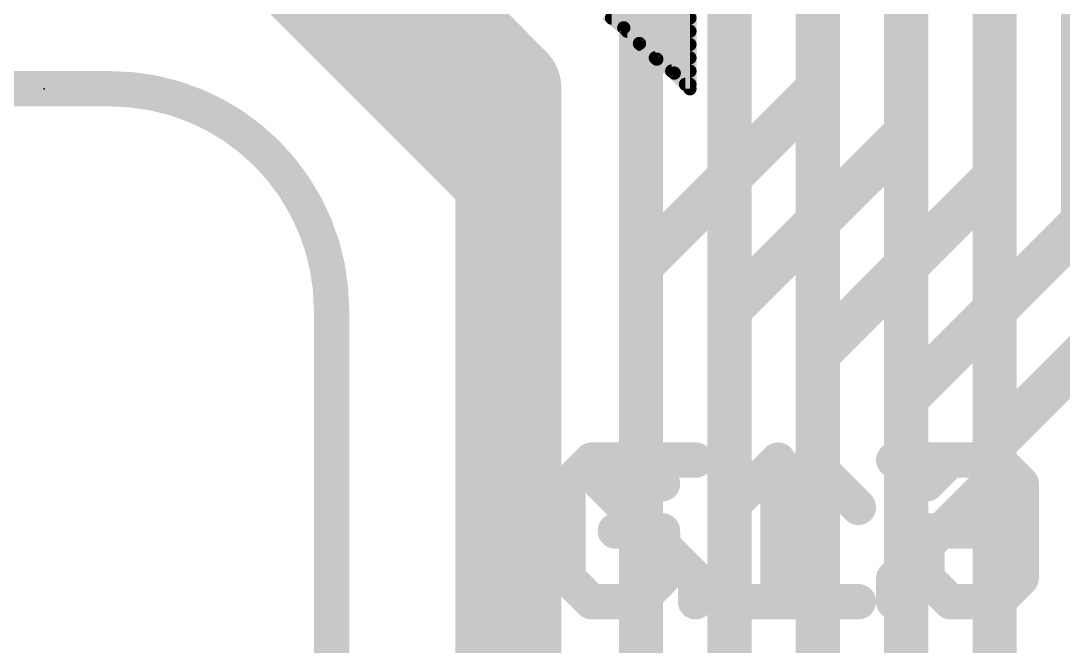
# Model space of a CAD drawing. Extents: x -1 to 106, y -18 to 72.
# Drawn here: x 29.71 to 35.7, y 41.5 to 45.09 of the extents above; entities that cross this region are included whole.
import ezdxf

# ---------------------------------------------------------------- set-up
doc = ezdxf.new("R2010")
doc.units = 0
for name, color, linetype in [('1', 12, 'CONTINUOUS'), ('16', 132, 'CONTINUOUS'), ('20', 53, 'CONTINUOUS'), ('21', 41, 'CONTINUOUS'), ('22', 40, 'CONTINUOUS'), ('23', 53, 'CONTINUOUS')]:
    doc.layers.add(name, color=color, linetype=linetype)

msp = doc.modelspace()

# ---------------------------------------------------------------- linework, layer by layer
at = {"layer": '1'}
for points, const_width in [([(35.306, 36.322), (35.306, 46.99)], 0.254), ([(34.798, 35.306), (34.798, 46.736)], 0.254), ([(34.29, 34.29), (34.29, 46.482)], 0.254), ([(33.782, 32.766), (33.782, 46.228)], 0.254), ([(32.512, 44.196), (31.242, 45.466)], 0.6096), ([(33.274, 30.226), (33.274, 45.466)], 0.254), ([(30.226, 44.704), (1.27, 44.704)], 0.2032), ([(32.512, 7.112), (32.512, 44.196)], 0.6096), ([(31.496, 1.27), (31.496, 43.434)], 0.2032)]:
    msp.add_lwpolyline(points, dxfattribs=dict(at, const_width=const_width))
for points, const_width in [([(31.496, 43.434, 0.4142), (30.226, 44.704)], 0.2032), ([(30.226, 44.7548, 1), (30.226, 44.6532)], 0.1016), ([(30.226, 44.6532, 1), (30.226, 44.7548)], 0.1016), ([(32.6644, 44.196, 1), (32.3596, 44.196)], 0.3048), ([(32.4042, 44.0882, 1), (32.6198, 44.3038)], 0.3048), ([(31.5468, 43.434, 1), (31.4452, 43.434)], 0.1016), ([(31.4452, 43.434, 1), (31.5468, 43.434)], 0.1016)]:
    msp.add_lwpolyline(points, format="xyb", dxfattribs=dict(at, const_width=const_width))
at = {"layer": '16'}
for points, const_width in [([(35.814, 43.942), (35.814, 46.482)], 0.254), ([(35.306, 44.196), (35.306, 46.228)], 0.254), ([(32.512, 44.704), (31.242, 45.974)], 0.6096), ([(34.798, 44.45), (34.798, 45.974)], 0.254), ([(34.29, 44.704), (34.29, 45.72)], 0.254), ([(32.512, 4.572), (32.512, 44.704)], 0.6096), ([(1.27, 44.704), (30.226, 44.704)], 0.2032), ([(33.274, 43.688), (34.29, 44.704)], 0.254), ([(33.782, 43.434), (34.798, 44.45)], 0.254), ([(34.29, 43.18), (35.306, 44.196)], 0.254), ([(34.798, 42.926), (35.814, 43.942)], 0.254), ([(33.274, 8.382), (33.274, 43.688)], 0.254), ([(35.306, 42.672), (36.322, 43.688)], 0.254), ([(33.782, 10.922), (33.782, 43.434)], 0.254), ([(31.496, 43.434), (31.496, 1.27)], 0.2032), ([(34.29, 18.542), (34.29, 43.18)], 0.254), ([(34.798, 22.606), (34.798, 42.926)], 0.254), ([(35.306, 25.146), (35.306, 42.672)], 0.254)]:
    msp.add_lwpolyline(points, dxfattribs=dict(at, const_width=const_width))
for points, const_width in [([(32.6644, 44.704, 1), (32.3596, 44.704)], 0.3048), ([(32.4042, 44.5962, 1), (32.6198, 44.8118)], 0.3048), ([(31.496, 43.434, 0.4142), (30.226, 44.704)], 0.2032), ([(30.226, 44.7548, 1), (30.226, 44.6532)], 0.1016), ([(30.226, 44.6532, 1), (30.226, 44.7548)], 0.1016), ([(34.3349, 44.6591, 1), (34.2451, 44.7489)], 0.127), ([(34.2265, 44.704, 1), (34.3535, 44.704)], 0.127), ([(34.8429, 44.4051, 1), (34.7531, 44.4949)], 0.127), ([(34.7345, 44.45, 1), (34.8615, 44.45)], 0.127), ([(35.3509, 44.1511, 1), (35.2611, 44.2409)], 0.127), ([(35.2425, 44.196, 1), (35.3695, 44.196)], 0.127), ([(35.7505, 43.942, 1), (35.8775, 43.942)], 0.127), ([(33.3375, 43.688, 1), (33.2105, 43.688)], 0.127), ([(33.2291, 43.7329, 1), (33.3189, 43.6431)], 0.127), ([(33.8455, 43.434, 1), (33.7185, 43.434)], 0.127), ([(33.7371, 43.4789, 1), (33.8269, 43.3891)], 0.127), ([(31.5468, 43.434, 1), (31.4452, 43.434)], 0.1016), ([(31.4452, 43.434, 1), (31.5468, 43.434)], 0.1016), ([(34.3535, 43.18, 1), (34.2265, 43.18)], 0.127), ([(34.2451, 43.2249, 1), (34.3349, 43.1351)], 0.127), ([(34.8615, 42.926, 1), (34.7345, 42.926)], 0.127), ([(34.7531, 42.9709, 1), (34.8429, 42.8811)], 0.127), ([(35.3695, 42.672, 1), (35.2425, 42.672)], 0.127), ([(35.2611, 42.7169, 1), (35.3509, 42.6271)], 0.127)]:
    msp.add_lwpolyline(points, format="xyb", dxfattribs=dict(at, const_width=const_width))
at = {"layer": '20', "const_width": 0.2032}
for points in [[(1.4368, 44.704), (30.226, 44.704)], [(31.496, 43.434), (31.496, 1.27)]]:
    msp.add_lwpolyline(points, dxfattribs=at)
at = {"layer": '20'}
for points, const_width in [([(31.496, 43.434, 0.4142), (30.226, 44.704)], 0.2032), ([(30.226, 44.7548, 1), (30.226, 44.6532)], 0.1016), ([(30.226, 44.6532, 1), (30.226, 44.7548)], 0.1016), ([(31.5468, 43.434, 1), (31.4452, 43.434)], 0.1016), ([(31.4452, 43.434, 1), (31.5468, 43.434)], 0.1016)]:
    msp.add_lwpolyline(points, format="xyb", dxfattribs=dict(at, const_width=const_width))
at = {"layer": '21'}
for points, const_width in [([(33.555, 46.744), (33.555, 44.704)], 0.0762), ([(33.175, 45.054), (33.075, 45.134)], 0.0762), ([(33.1045, 45.1104), (33.555, 45.1104)], 0.0762), ([(33.265, 44.964), (33.175, 45.054)], 0.0762), ([(33.1948, 45.0342), (33.555, 45.0342)], 0.0762), ([(33.365, 44.874), (33.265, 44.964)], 0.0762), ([(33.2717, 44.958), (33.555, 44.958)], 0.0762), ([(33.3563, 44.8818), (33.555, 44.8818)], 0.0762), ([(33.465, 44.794), (33.365, 44.874)], 0.0762), ([(33.4505, 44.8056), (33.555, 44.8056)], 0.0762), ([(33.555, 44.704), (33.465, 44.794)], 0.0762), ([(33.5296, 44.7294), (33.555, 44.7294)], 0.0762), ([(32.9906, 42.5711), (32.855, 42.4355)], 0.2032), ([(33.2618, 42.5711), (32.9906, 42.5711)], 0.2032), ([(33.3974, 42.4355), (33.2618, 42.5711)], 0.2032), ([(33.7906, 42.2999), (34.0617, 42.5711)], 0.2032), ([(34.0617, 42.5711), (34.0617, 41.7576)], 0.2032), ([(34.7261, 42.5711), (35.2684, 42.5711)], 0.2032), ([(35.2684, 42.5711), (35.2684, 42.4355)], 0.2032), ([(32.855, 42.4355), (32.855, 41.8932)], 0.2032), ([(35.2684, 42.4355), (34.7261, 41.8932)], 0.2032), ([(33.3974, 42.1643), (33.1262, 42.1643)], 0.2032), ([(33.3974, 41.8932), (33.3974, 42.1643)], 0.2032), ([(32.855, 41.8932), (32.9906, 41.7576)], 0.2032), ([(33.2618, 41.7576), (33.3974, 41.8932)], 0.2032), ([(34.7261, 41.8932), (34.7261, 41.7576)], 0.2032), ([(32.9906, 41.7576), (33.2618, 41.7576)], 0.2032), ([(33.7906, 41.7576), (34.3329, 41.7576)], 0.2032)]:
    msp.add_lwpolyline(points, dxfattribs=dict(at, const_width=const_width))
for points, const_width in [([(33.1045, 45.1295, 1), (33.1045, 45.0914)], 0.0381), ([(33.555, 45.0914, 1), (33.555, 45.1295)], 0.0381), ([(33.1885, 45.0675, 1), (33.1615, 45.0405)], 0.0381), ([(33.1631, 45.0391, 1), (33.1869, 45.0689)], 0.0381), ([(33.1948, 45.0533, 1), (33.1948, 45.0152)], 0.0381), ([(33.555, 45.0152, 1), (33.555, 45.0533)], 0.0381), ([(33.2777, 44.9782, 1), (33.2523, 44.9498)], 0.0381), ([(33.2515, 44.9505, 1), (33.2785, 44.9775)], 0.0381), ([(33.2717, 44.9771, 1), (33.2717, 44.939)], 0.0381), ([(33.555, 44.939, 1), (33.555, 44.9771)], 0.0381), ([(33.3563, 44.9009, 1), (33.3563, 44.8628)], 0.0381), ([(33.555, 44.8628, 1), (33.555, 44.9009)], 0.0381), ([(33.3769, 44.8889, 1), (33.3531, 44.8591)], 0.0381), ([(33.3523, 44.8598, 1), (33.3777, 44.8882)], 0.0381), ([(33.4505, 44.8247, 1), (33.4505, 44.7866)], 0.0381), ([(33.4785, 44.8075, 1), (33.4515, 44.7805)], 0.0381), ([(33.4531, 44.7791, 1), (33.4769, 44.8089)], 0.0381), ([(33.555, 44.7866, 1), (33.555, 44.8247)], 0.0381), ([(33.5296, 44.7485, 1), (33.5296, 44.7104)], 0.0381), ([(33.5415, 44.6905, 1), (33.5685, 44.7175)], 0.0381), ([(33.555, 44.7104, 1), (33.555, 44.7485)], 0.0381), ([(33.5359, 44.704, 1), (33.574, 44.704)], 0.0381), ([(32.9906, 42.6219, 1), (32.9906, 42.5203)], 0.1016), ([(33.0265, 42.5352, 1), (32.9547, 42.607)], 0.1016), ([(33.2977, 42.607, 1), (33.2259, 42.5352)], 0.1016), ([(33.2618, 42.5203, 1), (33.2618, 42.6219)], 0.1016), ([(34.1125, 42.5711, 1), (34.0109, 42.5711)], 0.1016), ([(34.0976, 42.5352, 1), (34.0258, 42.607)], 0.1016), ([(34.7261, 42.6219, 1), (34.7261, 42.5203)], 0.1016), ([(35.3192, 42.5711, 1), (35.2176, 42.5711)], 0.1016), ([(35.2684, 42.5203, 1), (35.2684, 42.6219)], 0.1016), ([(32.9058, 42.4355, 1), (32.8042, 42.4355)], 0.1016), ([(32.8191, 42.4714, 1), (32.891, 42.3996)], 0.1016), ([(33.3615, 42.3996, 1), (33.4333, 42.4714)], 0.1016), ([(35.3043, 42.3996, 1), (35.2325, 42.4714)], 0.1016), ([(35.2176, 42.4355, 1), (35.3192, 42.4355)], 0.1016), ([(33.7546, 42.3358, 1), (33.8265, 42.264)], 0.1016), ([(33.1262, 42.2151, 1), (33.1262, 42.1135)], 0.1016), ([(33.4482, 42.1643, 1), (33.3466, 42.1643)], 0.1016), ([(33.3974, 42.1135, 1), (33.3974, 42.2151)], 0.1016), ([(32.891, 41.9291, 1), (32.8191, 41.8573)], 0.1016), ([(33.4333, 41.8573, 1), (33.3615, 41.9291)], 0.1016), ([(34.7769, 41.8932, 1), (34.6753, 41.8932)], 0.1016), ([(34.6902, 41.9291, 1), (34.762, 41.8573)], 0.1016), ([(32.8042, 41.8932, 1), (32.9058, 41.8932)], 0.1016), ([(33.3466, 41.8932, 1), (33.4482, 41.8932)], 0.1016), ([(32.9906, 41.8084, 1), (32.9906, 41.7068)], 0.1016), ([(33.2618, 41.7068, 1), (33.2618, 41.8084)], 0.1016), ([(33.7906, 41.8084, 1), (33.7906, 41.7068)], 0.1016), ([(34.3329, 41.7068, 1), (34.3329, 41.8084)], 0.1016), ([(32.9547, 41.7217, 1), (33.0265, 41.7935)], 0.1016), ([(33.2259, 41.7935, 1), (33.2977, 41.7217)], 0.1016), ([(34.0109, 41.7576, 1), (34.1125, 41.7576)], 0.1016), ([(34.6753, 41.7576, 1), (34.7769, 41.7576)], 0.1016)]:
    msp.add_lwpolyline(points, format="xyb", dxfattribs=dict(at, const_width=const_width))
at = {"layer": '22', "const_width": 0.2032}
for points in [[(33.5874, 42.5711), (33.045, 42.5711)], [(33.045, 42.5711), (33.045, 42.4355)], [(34.5229, 42.2999), (34.2517, 42.5711)], [(34.2517, 42.5711), (34.2517, 41.7576)], [(34.9161, 42.4355), (35.0517, 42.5711)], [(35.0517, 42.5711), (35.3228, 42.5711)], [(35.3228, 42.5711), (35.4584, 42.4355)], [(33.045, 42.4355), (33.5874, 41.8932)], [(35.4584, 42.4355), (35.4584, 41.8932)], [(34.9161, 41.8932), (34.9161, 42.1643)], [(34.9161, 42.1643), (35.1872, 42.1643)], [(33.5874, 41.8932), (33.5874, 41.7576)], [(35.0517, 41.7576), (34.9161, 41.8932)], [(35.4584, 41.8932), (35.3228, 41.7576)], [(34.5229, 41.7576), (33.9806, 41.7576)], [(35.3228, 41.7576), (35.0517, 41.7576)]]:
    msp.add_lwpolyline(points, dxfattribs=at)
at = {"layer": '22', "const_width": 0.1016}
for points in [[(33.045, 42.6219, 1), (33.045, 42.5203)], [(33.0958, 42.5711, 1), (32.9942, 42.5711)], [(33.5874, 42.5203, 1), (33.5874, 42.6219)], [(34.2876, 42.607, 1), (34.2158, 42.5352)], [(34.3025, 42.5711, 1), (34.2009, 42.5711)], [(35.0517, 42.6219, 1), (35.0517, 42.5203)], [(35.0876, 42.5352, 1), (35.0157, 42.607)], [(35.3587, 42.607, 1), (35.2869, 42.5352)], [(35.3228, 42.5203, 1), (35.3228, 42.6219)], [(33.081, 42.4714, 1), (33.0091, 42.3996)], [(34.8802, 42.4714, 1), (34.952, 42.3996)], [(35.5092, 42.4355, 1), (35.4076, 42.4355)], [(35.4225, 42.3996, 1), (35.4943, 42.4714)], [(32.9942, 42.4355, 1), (33.0958, 42.4355)], [(34.487, 42.264, 1), (34.5588, 42.3358)], [(34.9669, 42.1643, 1), (34.8653, 42.1643)], [(34.9161, 42.2151, 1), (34.9161, 42.1135)], [(35.1872, 42.1135, 1), (35.1872, 42.2151)], [(33.6382, 41.8932, 1), (33.5366, 41.8932)], [(33.5514, 41.8573, 1), (33.6233, 41.9291)], [(34.952, 41.9291, 1), (34.8802, 41.8573)], [(35.4943, 41.8573, 1), (35.4225, 41.9291)], [(34.8653, 41.8932, 1), (34.9669, 41.8932)], [(35.4076, 41.8932, 1), (35.5092, 41.8932)], [(33.9806, 41.8084, 1), (33.9806, 41.7068)], [(34.5229, 41.7068, 1), (34.5229, 41.8084)], [(35.0517, 41.8084, 1), (35.0517, 41.7068)], [(35.3228, 41.7068, 1), (35.3228, 41.8084)], [(33.5366, 41.7576, 1), (33.6382, 41.7576)], [(34.2009, 41.7576, 1), (34.3025, 41.7576)], [(35.0157, 41.7217, 1), (35.0876, 41.7935)], [(35.2869, 41.7935, 1), (35.3587, 41.7217)]]:
    msp.add_lwpolyline(points, format="xyb", dxfattribs=at)
at = {"layer": '23'}
msp.add_point((29.845, 44.704), dxfattribs=at)

doc.saveas('drawing.dxf')
